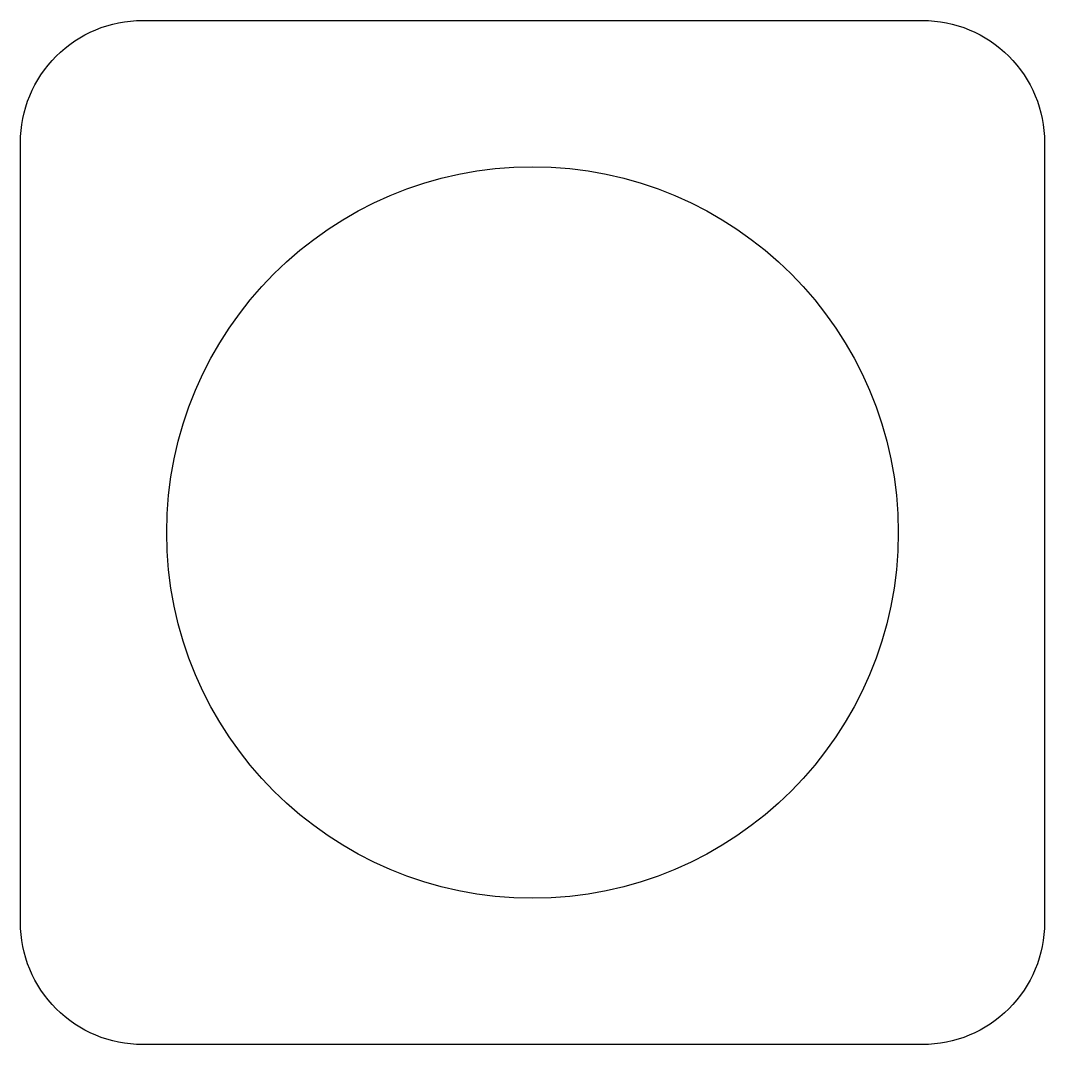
# Model space of a CAD drawing. Extents: x -105 to 105, y -105 to 105.
import ezdxf

# ---------------------------------------------------------------- set-up
doc = ezdxf.new("R2010")
doc.units = 0
doc.layers.get('0').update_dxf_attribs({"linetype": 'continuous'})

# ---------------------------------------------------------------- blocks, each defined once
blk = doc.blocks.new('POCKET_CS')
at = {"color": 0}
blk.add_lwpolyline([(105, -80, -0.414214), (80, -105), (-80, -105, -0.414214), (-105, -80), (-105, 80, -0.414214), (-80, 105), (80, 105, -0.414214), (105, 80)], format="xyb", close=True, dxfattribs=at)
blk.add_circle((0, 0, -3), 75, dxfattribs=at)

msp = doc.modelspace()

# ---------------------------------------------------------------- block references
at = {"color": 0}
msp.add_blockref('POCKET_CS', (0, 0), dxfattribs=at)

doc.saveas('drawing.dxf')
